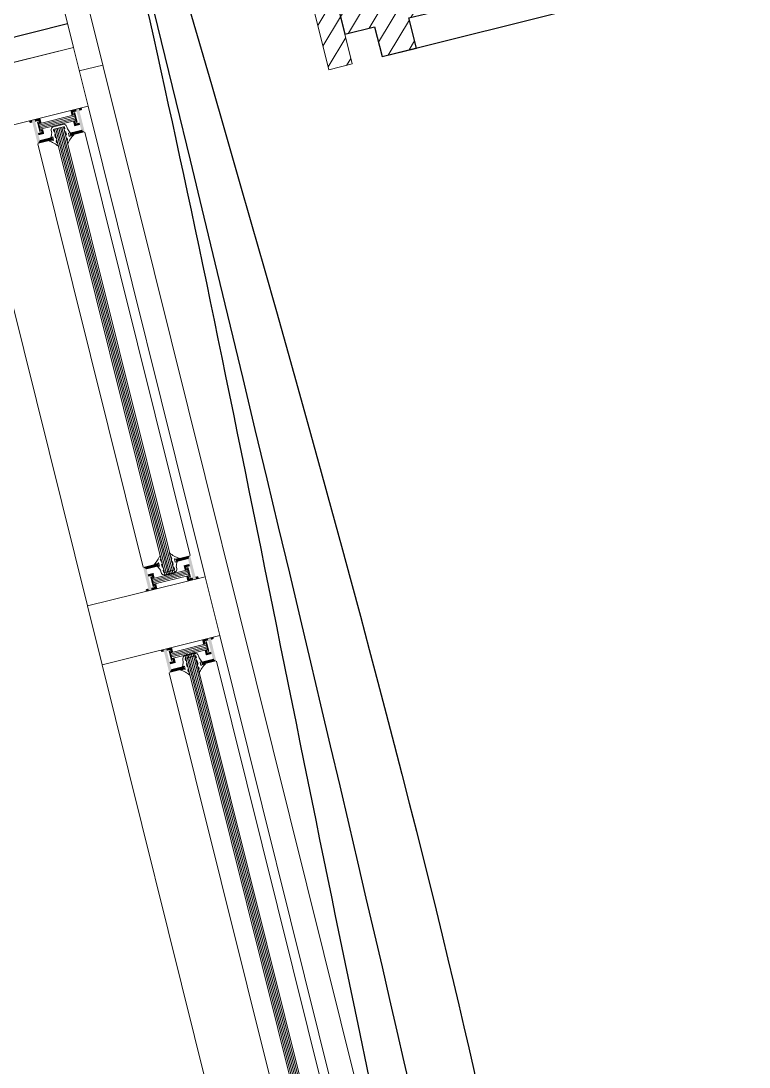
# Model space of a CAD drawing. Header units: inches. Extents: x 122939 to 389145, y 29603 to 574065.
# Drawn here: x 322477 to 323078, y 503591 to 504454 of the extents above; entities that cross this region are included whole.
import ezdxf

# ---------------------------------------------------------------- set-up
doc = ezdxf.new("R2010")
doc.units = ezdxf.units.IN
doc.header["$MEASUREMENT"] = 0
for name, color, linetype in [('8', 8, 'Continuous'), ('A-WALL', 7, 'Continuous'), ('gypsum', 31, 'Continuous')]:
    doc.layers.add(name, color=color, linetype=linetype)
for name, color, linetype, lineweight in [('A-FLOR-SLAB', 7, 'Continuous', 40), ('A-GLAZ', 134, 'Continuous', 18), ('A-RNDR-ALUM', 1, 'Continuous', 9), ('A-RNDR-CONC', 2, 'Continuous', 18), ('A-RNDR-PLST', 1, 'Continuous', 9), ('A-RNDR-PT36', 253, 'Continuous', 20), ('GRC', 41, 'Continuous', 0), ('GRC Hatch', 253, 'Continuous', 0)]:
    doc.layers.add(name, color=color, linetype=linetype, lineweight=lineweight)

# ---------------------------------------------------------------- blocks, each defined once
blk = doc.blocks.new('CEIL001')
at = {"layer": 'GRC Hatch'}
h = blk.add_hatch(dxfattribs=at)
h.set_pattern_fill('ANSI31', color=256, scale=100, angle=-13.9714232829857)
h.set_pattern_definition([(44.99999999999999, (-93499.42607684713, -30431.66796127113), (-8.838834764831843, 8.838834764831848), [])])
h.paths.add_polyline_path([(-539.9172413728666, -570.000012280303), (-539.9172413763008, -170.0000122801866), (-759.9172413721099, -170.0000122801866), (-759.9172413722263, -190.0000122800702), (-559.917241372983, -190.0000122801866), (-559.9172413728083, -570.0000122801866)])
h = blk.add_hatch(dxfattribs=at)
h.set_pattern_fill('ANSI31', color=256, scale=99.99999999999996, angle=-13.9714232829857)
h.set_pattern_definition([(44.99999999999999, (-93499.42607684713, -30431.66796127113), (-8.83883476483184, 8.838834764831844), [])])
edge = h.paths.add_edge_path()
edge.add_line((-350.8055101896171, -355.2656353506027), (-350.8055101896228, -330.000012280443))
edge.add_line((-350.8055101897335, -330.0000122804777), (-539.9172413730839, -330.0000122804873))
edge.add_line((-539.9172413727501, -330.0000122807687), (-539.9172413726964, -544.5558778724753))
edge.add_line((-539.9172413730994, -544.5558778720442), (-514.6516183029678, -544.5558778721514))
edge.add_line((-514.651618302858, -544.5558778725099), (-514.6516183028563, -570.0000122807955))
edge.add_line((-514.6516183027998, -570.0000122805359), (-485.4268396466043, -570.000012280482))
edge.add_line((-485.4268396468251, -570.0000122806523), (-485.4268396468296, -544.429122667169))
edge.add_line((-485.4268396465341, -544.4291226671194), (-466.1816767902348, -544.4291226671415))
edge.add_line((-466.1816767905839, -544.4291226671776), (-466.2947405194474, -527.8009295296539))
edge.add_arc((-463.6859770772862, -485.6040431885631), 42.27745100630982, -93.53772871366446, -12.21565143287109)
edge.add_arc((-375.5114421456819, -506.4532416128204), 48.34277912118122, 137.1562658838177, 165.7452276542556, ccw=False)
edge.add_arc((-379.8229957608273, -503.5241914555663), 43.19686264071839, 87.94483146677783, 136.1159898491896, ccw=False)
edge.add_line((-378.2738799649524, -460.3551147656399), (-378.1652572397898, -441.6729229202026))
edge.add_arc((-375.4000892848708, -401.9954820825369), 39.77367804540344, -93.98656516555752, -0.8074337642425218)
edge.add_arc((-312.6055073731695, -402.8047541364795), 23.02619725845581, 150.242483142125, 179.3809397734983, ccw=False)
edge.add_arc((-320.0609500578139, -399.301639835292), 14.8298319246997, 87.12959903878112, 147.6948261008801, ccw=False)
edge.add_line((-319.3183166501694, -384.4904140072758), (-319.3183166501809, -355.2656353511509))
edge.add_line((-319.3183166501694, -355.2656353510101), (-350.8055101898204, -355.2656353510022))
at = {"layer": 'GRC', "elevation": 9.69924544952464e-07}
blk.add_lwpolyline([(-539.9172413728666, -570.000012280303), (-539.9172413763008, -170.0000122801866), (-759.9172413721099, -170.0000122801866), (-759.9172413722263, -190.0000122800702), (-559.917241372983, -190.0000122801866), (-559.9172413728083, -570.0000122801866)], close=True, dxfattribs=at)
at = {"layer": 'gypsum', "elevation": 9.713647215737333e-07}
blk.add_lwpolyline([(-350.8055101896171, -355.2656353506027), (-350.8055101897335, -330.0000122804777), (-539.9172413727501, -330.0000122807687), (-539.9172413730994, -544.5558778720442), (-514.651618302858, -544.5558778725099), (-514.6516183027998, -570.0000122805359), (-485.4268396468251, -570.0000122806523), (-485.4268396465341, -544.4291226671194), (-466.1816767905839, -544.4291226671776), (-466.2947405191371, -527.8009295297088, 0.3705169008587136), (-422.3657666023355, -494.5496046527987, -0.1253939634110558), (-410.9569010338164, -473.5800954694278, -0.2133372465863159), (-378.2738799649524, -460.3551147656399), (-378.1652572395978, -441.6729229202028, 0.4305600987388585), (-335.6303606027504, -402.5559692230308, -0.127830023496442), (-332.5953253443004, -391.3761523988214, -0.2705942841741583), (-319.3183166501694, -384.4904140072758), (-319.3183166501694, -355.2656353510101)], format="xyb", close=True, dxfattribs=at)
blk = doc.blocks.new('sec ciur')
at = {"layer": '8'}
for points, knots in [([(-17.32255293591879, -133.5639368155971, 2.289047289487974e-05), (-64.37344650056912, -1164.425118909392, 2.292919875267977e-05), (60.39826410682872, -2221.31414069637, 2.298466098702334e-05), (-111.1499501655344, -2339.864786876191, 2.162671394550543e-05), (-75.03343130991561, -3203.2750986584, 2.240870311014218e-05)], [364.3751048704897, 364.3751048704897, 364.3751048704897, 364.3751048704897, 944.5259550131184, 3110.31382546021, 3110.31382546021, 3110.31382546021, 3110.31382546021]), ([(1.856086771411356, -140.0491471653222, 2.289052731637982e-05), (6.664027114689816, -1367.070446489495, 2.292920972047979e-05), (75.86920769797871, -2377.409514449537, 2.298473959385814e-05), (-34.09848121058894, -2247.301838280284, 2.161623412048549e-05), (-25.96492531115655, -3203.275098657061, 2.242029025453958e-05)], [364.6469562146419, 364.6469562146419, 364.6469562146419, 364.6469562146419, 944.5259550131184, 3120.888390920752, 3120.888390920752, 3120.888390920752, 3120.888390920752]), ([(7.172824973065872, -139.5728663862101, 2.289354979097963e-05), (2.595465994207188, -374.6237327778363, 2.292978550067978e-05), (84.28556850546738, -1831.419381409534, 2.296746677779701e-05), (59.37311759655131, -2767.518135040824, 2.211191353417366e-05), (43.38258401822532, -3203.275098655373, 2.212677466498073e-05)], [380.0385463844473, 380.0385463844473, 380.0385463844473, 380.0385463844473, 944.5259550131184, 2562.967604305761, 2562.967604305761, 2562.967604305761, 2562.967604305761])]:
    blk.add_open_spline(points, degree=3, knots=knots, dxfattribs=at)
blk = doc.blocks.new('GLAZ-2')
at = {"layer": 'A-GLAZ'}
for p, q in [((-26.27995439694496, 2838.465835913783, 0.003409208164080689), (-26.27995596569963, 2458.534198798123, 0.003409208164080689)), ((-24.9452864274499, 2838.465835904353, 0.003409208164080689), (-24.94528799620457, 2458.534198807727, 0.003409208164080689)), ((-23.61061846493976, 2838.465835894749, 0.003409208164080689), (-23.61062003386905, 2458.534198817215, 0.003409208164080689)), ((-22.27595049492083, 2838.465835885087, 0.003409208164080689), (-22.27595206373371, 2458.534198826936, 0.003409208164080689)), ((-20.94128252536757, 2838.465835875715, 0.003409208164080689), (-20.94128409423865, 2458.534198836482, 0.003409208164080689)), ((-19.60661456291564, 2838.465835866169, 0.003409208164080689), (-19.6066161316121, 2458.534198846086, 0.003409208164080689)), ((-18.27194659272209, 2838.465835856507, 0.003409208164080689), (-18.27194811101072, 2458.534198855574, 0.003409208164080689)), ((-26.27995439566439, 511.5564514930011, -0.0007184783825887511), (-26.27995596581604, 2391.714646525506, 0.004127730829686641)), ((-24.94528642622754, 511.5564515025471, -0.0007184783825887511), (-24.94528799620457, 2391.714646515902, 0.004127730829686641)), ((-23.6106184637174, 511.5564515119768, -0.0007184783825887511), (-23.61062003375264, 2391.714646506123, 0.004127730829686641)), ((-22.27595049375668, 511.5564515218721, -0.0007184783825887511), (-22.2759520636755, 2391.714646496577, 0.004127730829686641)), ((-20.94128252414521, 511.5564515311853, -0.0007184783825887511), (-20.94128409418045, 2391.714646487089, 0.004127730829686641)), ((-19.60661456163507, 511.5564515406149, -0.0007184783825887511), (-19.60661613167031, 2391.714646477369, 0.004127730829686641)), ((-18.27194659155793, 511.5564515502774, -0.0007184783825887511), (-18.2719481108943, 2391.714646467823, 0.004127730829686641))]:
    blk.add_line(p, q, dxfattribs=at)
at = {"layer": 'A-RNDR-ALUM'}
for p, q in [((-49.98927482002182, 2450.000019664294), (-49.98927179473685, 2850.000015036145, 0.003409208164084662)), ((49.98927492112853, 2450.000019664352), (49.98927813547198, 2850.022322115663, 0.003409332674405691)), ((-38.16279002511874, 2847.37894141319, 0.003409457184726719), (-37.49545604368905, 2847.378941408359, 0.003409457184726719)), ((-38.16279008227866, 2839.370933579863, 0.003409457184726719), (-38.16279002511874, 2847.37894141319, 0.003409457184726719)), ((-38.16279002506053, 2847.378941411967, 0.003409457184726719), (-37.49545604368905, 2847.378941407136, 0.003409457184726719)), ((-38.16279008233687, 2839.370933578699, 0.003409457184726719), (-38.16279002506053, 2847.378941411967, 0.003409457184726719)), ((-37.49545610096538, 2839.37093357509, 0.003409457184726719), (-37.49545604368905, 2847.378941408359, 0.003409457184726719)), ((-37.49545610096538, 2839.370933573984, 0.003409457184726719), (-37.49545604368905, 2847.378941407136, 0.003409457184726719)), ((-37.49545605567982, 2845.710606468667, 0.003409457184726719), (-7.056443175533786, 2845.710606251145, 0.003409457184726719)), ((-37.49545605573803, 2845.710606469598, 0.003409457184726719), (-7.056443175708409, 2845.710606251669, 0.003409457184726719)), ((-37.49545606400352, 2844.542771966138, 0.003409457184726719), (-7.05644318391569, 2844.542771747801, 0.003409457184726719)), ((-37.49545606394531, 2844.542771965149, 0.003409457184726719), (-7.056443184032105, 2844.542771747685, 0.003409457184726719)), ((-37.49545607244363, 2843.37493752077, 0.003409457184726719), (-7.056443192297593, 2843.374937302899, 0.003409457184726719)), ((-37.49545607226901, 2843.374937519664, 0.003409457184726719), (-7.056443192181177, 2843.374937301152, 0.003409457184726719)), ((-37.49545608070912, 2842.207103017252, 0.003409457184726719), (-7.056443200679496, 2842.207102798973, 0.003409457184726719)), ((-37.49545608076733, 2842.207103016088, 0.003409457184726719), (-7.056443200621288, 2842.207102797925, 0.003409457184726719)), ((-37.49545608897461, 2841.039268571825, 0.003409457184726719), (-7.056443208944984, 2841.039268354478, 0.003409457184726719)), ((-37.49545608897461, 2841.039268570545, 0.003409457184726719), (-7.056443209061399, 2841.039268353255, 0.003409457184726719)), ((-36.0170524045825, 2847.378941397823, 0.003409457184726719), (-35.34971841593506, 2847.378941393108, 0.003409457184726719)), ((-36.01705240475712, 2847.378941396601, 0.003409457184726719), (-35.34971841599327, 2847.378941391944, 0.003409457184726719)), ((-6.389109174837358, 2847.378941186005, 0.003409457184726719), (-7.056443163601216, 2847.37894119072, 0.003409457184726719)), ((-7.056443220819347, 2839.370933357568, 0.003409457184726719), (-7.056443163601216, 2847.37894119072, 0.003409457184726719)), ((-6.389109174953774, 2847.378941184666, 0.003409457184726719), (-7.056443163659424, 2847.37894118944, 0.003409457184726719)), ((-7.056443220935762, 2839.370933356113, 0.003409457184726719), (-7.056443163659424, 2847.37894118944, 0.003409457184726719)), ((-6.389109232113697, 2839.370933352562, 0.003409457184726719), (-6.389109174837358, 2847.378941186005, 0.003409457184726719)), ((-6.389109232055489, 2839.370933351398, 0.003409457184726719), (-6.389109174953774, 2847.378941184666, 0.003409457184726719)), ((-38.16279008227866, 2839.370933579863, 0.003409457184726719), (-37.49545610096538, 2839.37093357509, 0.003409457184726719)), ((-38.16279008233687, 2839.370933578699, 0.003409457184726719), (-37.49545610096538, 2839.370933573984, 0.003409457184726719)), ((-36.01705246185884, 2839.370933564554, 0.003409457184726719), (-35.34971847315319, 2839.37093355984, 0.003409457184726719)), ((-36.01705246203346, 2839.370933563332, 0.003409457184726719), (-35.34971847332781, 2839.370933558559, 0.003409457184726719)), ((-6.389109232113697, 2839.370933352562, 0.003409457184726719), (-7.056443220819347, 2839.370933357568, 0.003409457184726719)), ((-6.389109232055489, 2839.370933351398, 0.003409457184726719), (-7.056443220935762, 2839.370933356113, 0.003409457184726719)), ((-38.16279008216225, 2460.629101121565, 0.003409457184726719), (-37.49545610073255, 2460.629101126397, 0.003409457184726719)), ((-38.16279008216225, 2460.629101121565, 0.003409457184726719), (-38.16279002488591, 2452.621093288413, 0.003409457184726719)), ((-38.16279008222045, 2460.629101122788, 0.003409457184726719), (-37.49545610084897, 2460.629101127677, 0.003409457184726719)), ((-38.16279008222045, 2460.629101122788, 0.003409457184726719), (-38.16279002488591, 2452.621093289461, 0.003409457184726719)), ((-37.49545610073255, 2460.629101126397, 0.003409457184726719), (-37.49545604345622, 2452.62109329307, 0.003409457184726719)), ((-37.49545610084897, 2460.629101127677, 0.003409457184726719), (-37.49545604357263, 2452.621093294118, 0.003409457184726719)), ((-36.01705246180063, 2460.629101136816, 0.003409457184726719), (-35.34971847297857, 2460.629101141705, 0.003409457184726719)), ((-36.01705246197525, 2460.629101138155, 0.003409457184726719), (-35.3497184732114, 2460.629101142753, 0.003409457184726719)), ((-6.389109231997281, 2460.629101348983, 0.003409457184726719), (-7.056443220702931, 2460.629101343977, 0.003409457184726719)), ((-7.056443220702931, 2460.629101343977, 0.003409457184726719), (-7.056443163484801, 2452.621093510708, 0.003409457184726719)), ((-6.389109231997281, 2460.629101349914, 0.003409457184726719), (-7.056443220761139, 2460.629101345316, 0.003409457184726719)), ((-7.056443220761139, 2460.629101345316, 0.003409457184726719), (-7.056443163543008, 2452.621093511989, 0.003409457184726719)), ((-6.389109231997281, 2460.629101348983, 0.003409457184726719), (-6.389109174837358, 2452.621093515481, 0.003409457184726719)), ((-6.389109231997281, 2460.629101349914, 0.003409457184726719), (-6.389109174720943, 2452.62109351682, 0.003409457184726719)), ((-38.16279002488591, 2452.621093288413, 0.003409457184726719), (-37.49545604345622, 2452.62109329307, 0.003409457184726719)), ((-38.16279002488591, 2452.621093289461, 0.003409457184726719), (-37.49545604357263, 2452.621093294118, 0.003409457184726719)), ((-37.4954560889164, 2458.960766129603, 0.003409457184726719), (-7.056443208944984, 2458.960766346951, 0.003409457184726719)), ((-37.49545608885819, 2458.960766131, 0.003409457184726719), (-7.056443208828568, 2458.960766348231, 0.003409457184726719)), ((-37.49545608065091, 2457.792931684235, 0.003409457184726719), (-7.056443200563081, 2457.792931902455, 0.003409457184726719)), ((-37.4954560805345, 2457.792931685224, 0.003409457184726719), (-7.056443200446665, 2457.792931903561, 0.003409457184726719)), ((-37.49545607232722, 2456.625097180717, 0.003409457184726719), (-7.05644319212297, 2456.625097398472, 0.003409457184726719)), ((-37.49545607215259, 2456.625097181706, 0.003409457184726719), (-7.056443192064762, 2456.625097400392, 0.003409457184726719)), ((-37.4954560638871, 2455.457262735232, 0.003409457184726719), (-7.056443183741067, 2455.457262953627, 0.003409457184726719)), ((-37.4954560638289, 2455.457262736338, 0.003409457184726719), (-7.05644318391569, 2455.457262953743, 0.003409457184726719)), ((-37.4954560555052, 2454.28942823282, 0.003409457184726719), (-7.056443175359163, 2454.289428450284, 0.003409457184726719)), ((-37.49545605544699, 2454.289428231888, 0.003409457184726719), (-7.056443175533786, 2454.289428449876, 0.003409457184726719)), ((-36.01705240440788, 2452.621093303489, 0.003409457184726719), (-35.34971841576044, 2452.621093308262, 0.003409457184726719)), ((-36.0170524045825, 2452.621093304944, 0.003409457184726719), (-35.34971841581864, 2452.621093309601, 0.003409457184726719)), ((-6.389109174837358, 2452.621093515481, 0.003409457184726719), (-7.056443163484801, 2452.621093510708, 0.003409457184726719)), ((-6.389109174720943, 2452.62109351682, 0.003409457184726719), (-7.056443163543008, 2452.621093511989, 0.003409457184726719)), ((-49.98927487188485, 2400.000034705212), (-49.98927179345628, 500.0222723708139, -0.0007184783825847777)), ((49.98927813657792, 2400.000034705154), (49.98927813663613, 499.999965291121, -0.0007183538722637486)), ((-38.16279002465308, 2397.627752035158, 0.004127979850332672), (-37.49545604351442, 2397.627752030501, 0.004127979850332672)), ((-38.16279008204583, 2389.619744201947, 0.004127979850332672), (-38.16279002465308, 2397.627752035158, 0.004127979850332672)), ((-38.1627900248277, 2397.62775203411, 0.004127979850332672), (-37.49545604345622, 2397.627752029337, 0.004127979850332672)), ((-38.16279008216225, 2389.619744200667, 0.004127979850332672), (-38.1627900248277, 2397.62775203411, 0.004127979850332672)), ((-37.49545610079076, 2389.619744197058, 0.004127979850332672), (-37.49545604351442, 2397.627752030501, 0.004127979850332672)), ((-37.49545610090718, 2389.619744195836, 0.004127979850332672), (-37.49545604345622, 2397.627752029337, 0.004127979850332672)), ((-37.49545605562162, 2395.959417090809, 0.004127979850332672), (-7.056443175475579, 2395.959416873229, 0.004127979850332672)), ((-37.49545605544699, 2395.959417091566, 0.004127979850332672), (-7.056443175650202, 2395.959416873578, 0.004127979850332672)), ((-37.49545606400352, 2394.791582588281, 0.004127979850332672), (-7.056443183741067, 2394.791582369769, 0.004127979850332672)), ((-37.4954560638289, 2394.791582587117, 0.004127979850332672), (-7.056443183857482, 2394.791582369653, 0.004127979850332672)), ((-37.49545607226901, 2393.623748142971, 0.004127979850332672), (-7.05644319212297, 2393.623747924925, 0.004127979850332672)), ((-37.49545607209438, 2393.62374814169, 0.004127979850332672), (-7.056443192064762, 2393.62374792312, 0.004127979850332672)), ((-37.49545608065091, 2392.455913639336, 0.004127979850332672), (-7.056443200621288, 2392.455913420999, 0.004127979850332672)), ((-37.4954560805927, 2392.455913638172, 0.004127979850332672), (-7.056443200504873, 2392.455913419893, 0.004127979850332672)), ((-37.4954560889164, 2391.288079193793, 0.004127979850332672), (-7.056443208886776, 2391.288078976562, 0.004127979850332672)), ((-37.49545608897461, 2391.288079192513, 0.004127979850332672), (-7.056443208712153, 2391.288078975165, 0.004127979850332672)), ((-36.01705240440788, 2397.627752019907, 0.004127979850332672), (-35.34971841576044, 2397.627752015134, 0.004127979850332672)), ((-36.01705240464071, 2397.627752018569, 0.004127979850332672), (-35.34971841581864, 2397.627752013912, 0.004127979850332672)), ((-6.389109174604528, 2397.627751807915, 0.004127979850332672), (-7.056443163484801, 2397.627751812688, 0.004127979850332672)), ((-7.056443220761139, 2389.61974397942, 0.004127979850332672), (-7.056443163484801, 2397.627751812688, 0.004127979850332672)), ((-6.389109174604528, 2397.627751806693, 0.004127979850332672), (-7.056443163484801, 2397.627751811524, 0.004127979850332672)), ((-7.056443220702931, 2389.619743978197, 0.004127979850332672), (-7.056443163484801, 2397.627751811524, 0.004127979850332672)), ((-6.389109231880866, 2389.619743974588, 0.004127979850332672), (-6.389109174604528, 2397.627751807915, 0.004127979850332672)), ((-6.389109231997281, 2389.619743973424, 0.004127979850332672), (-6.389109174604528, 2397.627751806693, 0.004127979850332672)), ((-38.16279008204583, 2389.619744201947, 0.004127979850332672), (-37.49545610079076, 2389.619744197058, 0.004127979850332672)), ((-38.16279008216225, 2389.619744200667, 0.004127979850332672), (-37.49545610090718, 2389.619744195836, 0.004127979850332672)), ((-36.01705246180063, 2389.619744186581, 0.004127979850332672), (-35.34971847292036, 2389.619744181808, 0.004127979850332672)), ((-36.01705246174242, 2389.619744185358, 0.004127979850332672), (-35.3497184732114, 2389.61974418076, 0.004127979850332672)), ((-6.389109231880866, 2389.619743974588, 0.004127979850332672), (-7.056443220761139, 2389.61974397942, 0.004127979850332672)), ((-6.389109231997281, 2389.619743973424, 0.004127979850332672), (-7.056443220702931, 2389.619743978197, 0.004127979850332672))]:
    blk.add_line(p, q, dxfattribs=at)
for points in [[(-49.98927482025465, 2850.000015037076), (49.98927492101211, 2850.000015037251), (49.9892748692655, 2899.999999996333), (-49.98927487194305, 2899.999999996275)], [(-49.98927482002182, 2450.000019664294), (49.98927492112853, 2450.000019664352), (49.98927486938192, 2400.000034705154), (-49.98927487188485, 2400.000034705212)]]:
    blk.add_lwpolyline(points, close=True, dxfattribs=at)
for points, const_width, elevation in [([(-43.69363500073086, 2848.617584706109, -0.4142135623730951), (-44.16410545568215, 2849.088055167929)], 0.9275942368101441, 0.003409457184726719), ([(-43.69363500049803, 2848.617584704945, -0.4142135623730951), (-44.16410545556573, 2849.088055166707)], 0.9275942368101441, 0.003409457184726719), ([(-0.7173264753073454, 2848.600784982496, 0.4142135623730949), (-0.2468560139532201, 2849.071255437681)], 0.9275942368101441, 0.003409457184726719), ([(-0.7173264753073454, 2848.60078498139, 0.4142135623730949), (-0.2468560138368048, 2849.071255436458)], 0.9275942368101441, 0.003409457184726719), ([(-43.69363500049803, 2451.382449995261, 0.4142135623730951), (-44.16410545550752, 2450.911979533616)], 0.9275942368101441, 0.003409457184726719), ([(-43.69363500038162, 2451.382449996483, 0.4142135623730951), (-44.16410545550752, 2450.911979534721)], 0.9275942368101441, 0.003409457184726719), ([(-0.7173264751327224, 2451.399249718932, -0.4142135623730949), (-0.2468560138950124, 2450.928779263806)], 0.9275942368101441, 0.003409457184726719), ([(-0.7173264750745147, 2451.399249719921, -0.4142135623730949), (-0.2468560137203895, 2450.928779264854)], 0.9275942368101441, 0.003409457184726719), ([(-43.69363500055624, 2398.866395328252, -0.4142135623730951), (-44.16410545544932, 2399.336865789955)], 0.927594236810144, 0.004127979850332672), ([(-43.69363500038162, 2398.86639532703, -0.4142135623730951), (-44.16410545556573, 2399.336865788791)], 0.927594236810144, 0.004127979850332672), ([(-0.7173264750163071, 2398.849595604581, 0.4142135623730949), (-0.2468560137203895, 2399.320066059765)], 0.927594236810144, 0.004127979850332672), ([(-0.7173264749580994, 2398.849595603475, 0.4142135623730949), (-0.2468560138368048, 2399.320066058659)], 0.927594236810144, 0.004127979850332672)]:
    blk.add_lwpolyline(points, format="xyb", dxfattribs=dict(at, const_width=const_width, elevation=elevation))
at = {"layer": 'A-RNDR-ALUM', "elevation": 2.490206460308009e-07}
for points in [[(-14.00100916728843, 2832.390093644266), (-15.602610726899, 2832.390093655849), (-15.60261074767914, 2829.469848537818, -0.0155525880924592), (-14.7753579117707, 2829.987691309769), (-11.59860684425803, 2829.987691287126, 0.1043043731108854), (-18.27194672072073, 2823.879049506621), (-18.27194670238532, 2826.459066748153, -0.0160355215991069), (-17.6046127139125, 2827.212203640898), (-17.60461270512315, 2828.458716511959), (-18.27194668329321, 2829.126050500141), (-18.27194666303694, 2831.957308809622), (-17.60461268475046, 2831.289974821208), (-17.60461266775383, 2833.663921582105), (-18.27194664604031, 2834.331255569705), (-18.27194662572583, 2837.162513879593), (-17.60461264773039, 2836.495179891237), (-17.60461261693854, 2837.798501859943, 0.4142135623730942), (-18.27194659505039, 2838.465835847775), (-26.27995439514052, 2838.465835905168, 0.4142135623730959), (-26.94728838303126, 2837.798501926824), (-26.94728841364849, 2836.495179958234), (-26.27995442593237, 2837.16251393687), (-26.27995444601402, 2834.331255626981), (-26.94728843413759, 2833.663921648869), (-26.94728845107602, 2831.289974888263), (-26.27995446306886, 2831.957308867073), (-26.27995448338334, 2829.126050557476), (-26.94728847115766, 2828.458716578665), (-26.94728848023806, 2827.212203707546, -0.0160355215991069), (-26.27995450230082, 2826.459066805255), (-26.27995452098548, 2823.879049563955, 0.1043043731108854), (-32.95329431019491, 2829.987691439979), (-29.77654324326431, 2829.987691417104, -0.0155525880924592), (-28.94929041410796, 2829.469848633278), (-28.94929039332783, 2832.390093751193), (-30.5508919529384, 2832.39009376266, 0.0216463737862068), (-28.94929036812391, 2835.918718338478), (-28.94929033319931, 2837.798501941259, -0.4142135623730379), (-26.27995438076323, 2840.467837855336), (-18.27194658073131, 2840.467837798118, -0.4142135623730357), (-15.60261066677049, 2837.798501845624), (-15.60261070163688, 2835.918718243076, 0.021646373786206)], [(-14.0010091670556, 2467.609941057162), (-15.60261072684079, 2467.609941045695), (-15.60261074767914, 2470.530186163553, 0.0155525880924592), (-14.77535791171249, 2470.012343391601), (-11.59860684408341, 2470.012343414244, -0.1043043731108854), (-18.27194672072073, 2476.120985194808), (-18.27194670215249, 2473.540967953391, 0.0160355215991069), (-17.60461271385429, 2472.787831060647), (-17.60461270494852, 2471.541318189527), (-18.27194668317679, 2470.873984201229), (-18.27194666297873, 2468.042725891923), (-17.60461268469226, 2468.710059880104), (-17.60461266775383, 2466.33611311944), (-18.27194664604031, 2465.668779131724), (-18.27194662555121, 2462.837520821835), (-17.60461264749756, 2463.504854810133), (-17.60461261676392, 2462.201532841544, -0.4142135623730942), (-18.27194659493398, 2461.534198853595), (-26.27995439502411, 2461.534198796377, -0.4142135623730959), (-26.94728838291485, 2462.201532774721), (-26.94728841364849, 2463.504854743311), (-26.27995442581596, 2462.837520764617), (-26.27995444601402, 2465.668779074447), (-26.94728843402117, 2466.336113052559), (-26.9472884509596, 2468.710059813282), (-26.27995446301065, 2468.042725834355), (-26.27995448326692, 2470.873984143895), (-26.94728847115766, 2471.541318122647), (-26.94728848023806, 2472.787830993824, 0.0160355215991069), (-26.27995450224262, 2473.540967896173), (-26.27995452086907, 2476.120985137473, -0.1043043731108854), (-32.9532943101367, 2470.012343261449), (-29.77654324297328, 2470.012343284267, 0.0155525880924592), (-28.94929041393334, 2470.530186068034), (-28.949290393095, 2467.609940950235), (-30.55089195282198, 2467.609940938826, -0.0216463737862068), (-28.9492903680075, 2464.081316362834), (-28.94929033314111, 2462.201532760111, 0.4142135623730379), (-26.27995438064681, 2459.532196846034), (-18.2719465806731, 2459.532196903427, 0.4142135623730357), (-15.60261066653766, 2462.201532855746), (-15.60261070134584, 2464.081316458469, -0.021646373786206)], [(-14.00100916699739, 2382.638904266292), (-15.60261072672438, 2382.638904277759), (-15.60261074762093, 2379.718659159902, -0.0155525880924592), (-14.77535791159607, 2380.236501931795), (-11.59860684419982, 2380.236501909094, 0.1043043731108854), (-18.27194672054611, 2374.12786012853), (-18.27194670215249, 2376.70787737018, -0.0160355215991069), (-17.60461271385429, 2377.461014262924), (-17.60461270494852, 2378.707527133869), (-18.27194668311859, 2379.374861122109), (-18.27194666292053, 2382.20611943159), (-17.60461268469226, 2381.538785443467), (-17.60461266769562, 2383.912732203957), (-18.27194664592389, 2384.580066191731), (-18.27194662566762, 2387.41132450162), (-17.60461264749756, 2386.743990513321), (-17.60461261676392, 2388.047312482086, 0.4142135623730942), (-18.27194659493398, 2388.714646469802), (-26.27995439502411, 2388.714646527253, 0.4142135623730959), (-26.94728838285664, 2388.047312548792), (-26.94728841353208, 2386.743990580202), (-26.27995442575775, 2387.411324558954), (-26.27995444601402, 2384.580066249007), (-26.94728843378834, 2383.912732270896), (-26.94728845084319, 2381.538785510173), (-26.27995446301065, 2382.206119488983), (-26.27995448332513, 2379.374861179502), (-26.94728847115766, 2378.707527200633), (-26.94728848012164, 2377.461014329689, -0.0160355215991069), (-26.27995450230082, 2376.707877427281), (-26.27995452086907, 2374.127860185923, 0.1043043731108854), (-32.95329431019491, 2380.236502062005), (-29.7765432431479, 2380.23650203913, -0.0155525880924592), (-28.94929041399155, 2379.718659255304), (-28.94929039321141, 2382.63890437322), (-30.55089195288019, 2382.63890438457, 0.0216463737862068), (-28.94929036789108, 2386.167528960563), (-28.94929033314111, 2388.047312563227, -0.4142135623730379), (-26.27995438058861, 2390.716648477304), (-18.2719465806731, 2390.716648420028, -0.4142135623730357), (-15.60261066653766, 2388.04731246765), (-15.60261070134584, 2386.167528864986, 0.021646373786206)]]:
    blk.add_lwpolyline(points, format="xyb", close=True, dxfattribs=at)
at = {"layer": 'A-RNDR-ALUM'}
for points in [[(-44.62790256366134, 2850.022322763689, 0.003409457184726719), (-44.62790257041343, 2849.088055172353, 0.003409457184726719), (-42.22550022701034, 2850.022322746401, 0.003409457184726719), (-43.69363499374595, 2849.088055165776, 0.003409457184726719)], [(-44.62790256371954, 2850.022322762292, 0.003409457184726719), (-44.62790257035522, 2849.088055171072, 0.003409457184726719), (-42.22550022701034, 2850.022322745237, 0.003409457184726719), (-43.69363499374595, 2849.088055164495, 0.003409457184726719)], [(-42.22550022701034, 2850.022322746401, 0.003409457184726719), (-43.69363499374595, 2849.088055165776, 0.003409457184726719), (-42.22550024057273, 2848.153787564021, 0.003409457184726719), (-43.69363500049803, 2848.15378757444, 0.003409457184726719)], [(-42.22550022701034, 2850.022322745237, 0.003409457184726719), (-43.69363499374595, 2849.088055164495, 0.003409457184726719), (-42.22550024039811, 2848.153787562624, 0.003409457184726719), (-43.69363500043983, 2848.15378757345, 0.003409457184726719)], [(-36.88682837545639, 2848.153787525895, 0.003409457184726719), (-35.01829320867546, 2850.022322694946, 0.003409457184726719), (-39.82309790328145, 2848.153787546849, 0.003409457184726719), (-39.82309788989369, 2850.022322729288, 0.003409457184726719)], [(-36.88682837545639, 2848.153787524556, 0.003409457184726719), (-35.01829320861725, 2850.022322693607, 0.003409457184726719), (-39.82309790328145, 2848.153787545569, 0.003409457184726719), (-39.82309788983548, 2850.022322728066, 0.003409457184726719)], [(-36.886828390765, 2846.018318820628, 0.003409457184726719), (-35.01829323719721, 2846.018318807241, 0.003409457184726719), (-36.88682837545639, 2848.153787525895, 0.003409457184726719), (-35.01829320867546, 2850.022322694946, 0.003409457184726719)], [(-36.8868283907068, 2846.018318819639, 0.003409457184726719), (-35.01829323725542, 2846.018318806251, 0.003409457184726719), (-36.88682837545639, 2848.153787524556, 0.003409457184726719), (-35.01829320861725, 2850.022322693607, 0.003409457184726719)], [(-7.524133105936926, 2848.153787315765, 0.003409457184726719), (-9.392668245942332, 2850.022322511533, 0.003409457184726719), (-4.587863585562445, 2848.153787294868, 0.003409457184726719), (-4.587863572058268, 2850.022322477191, 0.003409457184726719)], [(-7.524133121245541, 2846.018318610557, 0.003409457184726719), (-9.392668274405878, 2846.018318624003, 0.003409457184726719), (-7.524133105936926, 2848.153787315765, 0.003409457184726719), (-9.392668245942332, 2850.022322511533, 0.003409457184726719)], [(-7.524133121245541, 2846.018318609626, 0.003409457184726719), (-9.39266827434767, 2846.018318622839, 0.003409457184726719), (-7.524133105820511, 2848.153787314543, 0.003409457184726719), (-9.392668245767709, 2850.022322510311, 0.003409457184726719)], [(-7.524133105820511, 2848.153787314543, 0.003409457184726719), (-9.392668245767709, 2850.022322510311, 0.003409457184726719), (-4.587863585504238, 2848.153787293355, 0.003409457184726719), (-4.587863572058268, 2850.022322476027, 0.003409457184726719)], [(-2.185461227782071, 2850.022322459961, 0.003409457184726719), (-0.7173264738521539, 2849.088054858206, 0.003409457184726719), (-2.185461241169833, 2848.153787277639, 0.003409457184726719), (-0.7173264806624502, 2848.153787266987, 0.003409457184726719)], [(0.2169411089271307, 2850.022322442848, 0.003409457184726719), (0.216941102175042, 2849.088054851571, 0.003409457184726719), (-2.185461227782071, 2850.022322459961, 0.003409457184726719), (-0.7173264738521539, 2849.088054858206, 0.003409457184726719)], [(-2.185461227782071, 2850.022322458681, 0.003409457184726719), (-0.7173264739685692, 2849.088054856984, 0.003409457184726719), (-2.185461241111625, 2848.153787276184, 0.003409457184726719), (-0.7173264806624502, 2848.153787265823, 0.003409457184726719)], [(0.2169411088107154, 2850.022322441509, 0.003409457184726719), (0.2169411020586267, 2849.088054850406, 0.003409457184726719), (-2.185461227782071, 2850.022322458681, 0.003409457184726719), (-0.7173264739685692, 2849.088054856984, 0.003409457184726719)], [(-36.88682842877461, 2840.67964691238, 0.003409457184726719), (-35.01829327526502, 2840.679646899051, 0.003409457184726719), (-36.88682844408322, 2838.544178207347, 0.003409457184726719), (-35.01829330407782, 2836.675643011462, 0.003409457184726719)], [(-36.88682842877461, 2840.679646911158, 0.003409457184726719), (-35.01829327538144, 2840.679646897945, 0.003409457184726719), (-36.88682844414143, 2838.544178206124, 0.003409457184726719), (-35.01829330401961, 2836.675643010356, 0.003409457184726719)], [(-7.524133159371559, 2840.679646702367, 0.003409457184726719), (-9.392668312764727, 2840.679646715813, 0.003409457184726719), (-7.524133174680173, 2838.544177997275, 0.003409457184726719), (-9.392668341170065, 2836.675642828282, 0.003409457184726719)], [(-7.524133159255143, 2840.679646701086, 0.003409457184726719), (-9.392668312764727, 2840.679646714532, 0.003409457184726719), (-7.524133174680173, 2838.544177996053, 0.003409457184726719), (-9.39266834128648, 2836.67564282706, 0.003409457184726719)], [(-40.64862655557226, 2832.389505419473, 0.003409208164080689), (-40.648626564187, 2831.188304247335, 0.003409208164080689), (-29.91912161023356, 2832.389505342755, 0.003409208164080689), (-29.9191216189065, 2831.188304170559, 0.003409208164080689)], [(-40.64862655545585, 2832.389505418425, 0.003409208164080689), (-40.64862656407058, 2831.188304246345, 0.003409208164080689), (-29.91912161029177, 2832.389505341416, 0.003409208164080689), (-29.91912161884829, 2831.188304169453, 0.003409208164080689)], [(-40.64862656407058, 2831.188892668753, 0.003409208164080689), (-40.64862657285994, 2829.987691496499, 0.003409208164080689), (-29.91912161884829, 2831.188892591803, 0.003409208164080689), (-29.91912162752124, 2829.987691419781, 0.003409208164080689)], [(-40.64862656412879, 2831.188892667415, 0.003409208164080689), (-40.64862657274352, 2829.987691495393, 0.003409208164080689), (-29.9191216189065, 2831.188892590639, 0.003409208164080689), (-29.91912162746303, 2829.987691418617, 0.003409208164080689)], [(-39.82309798529604, 2836.675643045863, 0.003409457184726719), (-39.82309797179187, 2838.544178228301, 0.003409457184726719), (-35.01829330407782, 2836.675643011462, 0.003409457184726719), (-36.88682844408322, 2838.544178207347, 0.003409457184726719)], [(-39.82309798529604, 2836.675643044757, 0.003409457184726719), (-39.82309797196649, 2838.544178227137, 0.003409457184726719), (-35.01829330401961, 2836.675643010356, 0.003409457184726719), (-36.88682844414143, 2838.544178206124, 0.003409457184726719)], [(-4.320930958259851, 2832.389505159634, 0.003409208164080689), (-4.320930966991, 2831.188303987496, 0.003409208164080689), (-15.05043590412242, 2832.389505236351, 0.003409208164080689), (-15.05043591279536, 2831.188304064272, 0.003409208164080689)], [(-4.320930958143435, 2832.38950515847, 0.003409208164080689), (-4.320930966758169, 2831.188303986506, 0.003409208164080689), (-15.05043590412242, 2832.389505235129, 0.003409208164080689), (-15.05043591291178, 2831.188304063107, 0.003409208164080689)], [(-4.320930966874585, 2831.188892408682, 0.003409208164080689), (-4.320930975431111, 2829.98769123666, 0.003409208164080689), (-15.05043591279536, 2831.188892485516, 0.003409208164080689), (-15.05043592129368, 2829.987691313378, 0.003409208164080689)], [(-4.320930966874585, 2831.188892407634, 0.003409208164080689), (-4.320930975431111, 2829.987691235379, 0.003409208164080689), (-15.05043591285357, 2831.188892484352, 0.003409208164080689), (-15.0504359214101, 2829.987691312388, 0.003409208164080689)], [(-4.587863667518832, 2836.675642793765, 0.003409457184726719), (-4.587863654014654, 2838.544177976146, 0.003409457184726719), (-9.392668341170065, 2836.675642828282, 0.003409457184726719), (-7.524133174680173, 2838.544177997275, 0.003409457184726719)], [(-4.587863667460624, 2836.675642792718, 0.003409457184726719), (-4.587863654014654, 2838.54417797504, 0.003409457184726719), (-9.39266834128648, 2836.67564282706, 0.003409457184726719), (-7.524133174680173, 2838.544177996053, 0.003409457184726719)], [(-40.64862656395417, 2468.811142032675, 0.003409208164080689), (-40.64862657268532, 2470.012343204871, 0.003409208164080689), (-29.91912161867367, 2468.811142109742, 0.003409208164080689), (-29.91912162740482, 2470.012343281531, 0.003409208164080689)], [(-40.64862656407058, 2468.811142033897, 0.003409208164080689), (-40.64862657262711, 2470.012343206035, 0.003409208164080689), (-29.91912161873188, 2468.811142110848, 0.003409208164080689), (-29.91912162740482, 2470.01234328287, 0.003409208164080689)], [(-40.64862655551406, 2467.610529281897, 0.003409208164080689), (-40.64862656395417, 2468.811730453919, 0.003409208164080689), (-29.91912161023356, 2467.610529358848, 0.003409208164080689), (-29.91912161879009, 2468.811730530986, 0.003409208164080689)], [(-40.64862655539764, 2467.610529283003, 0.003409208164080689), (-40.64862656395417, 2468.811730455142, 0.003409208164080689), (-29.91912161017535, 2467.610529359954, 0.003409208164080689), (-29.91912161867367, 2468.811730531917, 0.003409208164080689)], [(-4.320930966699962, 2468.811142292689, 0.003409208164080689), (-4.320930975256488, 2470.012343464827, 0.003409208164080689), (-15.05043591279536, 2468.811142215913, 0.003409208164080689), (-15.05043592129368, 2470.012343388109, 0.003409208164080689)], [(-4.320930966641754, 2468.811142293853, 0.003409208164080689), (-4.320930975256488, 2470.012343466049, 0.003409208164080689), (-15.05043591267895, 2468.811142217019, 0.003409208164080689), (-15.05043592117727, 2470.012343389157, 0.003409208164080689)], [(-4.320930958259851, 2467.610529541911, 0.003409208164080689), (-4.320930966758169, 2468.811730713933, 0.003409208164080689), (-15.0504359039478, 2467.610529465077, 0.003409208164080689), (-15.05043591262074, 2468.811730637157, 0.003409208164080689)], [(-4.320930958201643, 2467.610529543075, 0.003409208164080689), (-4.320930966699962, 2468.811730714922, 0.003409208164080689), (-15.05043590400601, 2467.610529466358, 0.003409208164080689), (-15.05043591262074, 2468.811730638437, 0.003409208164080689)], [(-39.82309798517963, 2463.324391655624, 0.003409457184726719), (-39.82309797173366, 2461.455856473127, 0.003409457184726719), (-35.01829330407782, 2463.324391689908, 0.003409457184726719), (-36.88682844402501, 2461.455856493965, 0.003409457184726719)], [(-39.82309798529604, 2463.32439165673, 0.003409457184726719), (-39.82309797185007, 2461.455856474233, 0.003409457184726719), (-35.01829330378678, 2463.324391691189, 0.003409457184726719), (-36.88682844396681, 2461.455856495246, 0.003409457184726719)], [(-36.88682842859998, 2459.32038778899, 0.003409457184726719), (-35.01829327514861, 2459.320387802261, 0.003409457184726719), (-36.88682844402501, 2461.455856493965, 0.003409457184726719), (-35.01829330407782, 2463.324391689908, 0.003409457184726719)], [(-36.88682842865819, 2459.320387790154, 0.003409457184726719), (-35.01829327532323, 2459.320387803542, 0.003409457184726719), (-36.88682844396681, 2461.455856495246, 0.003409457184726719), (-35.01829330378678, 2463.324391691189, 0.003409457184726719)], [(-4.587863667344209, 2463.324391907605, 0.003409457184726719), (-4.587863654014654, 2461.455856725341, 0.003409457184726719), (-9.392668341170065, 2463.324391873321, 0.003409457184726719), (-7.524133174621966, 2461.455856704153, 0.003409457184726719)], [(-7.524133159196936, 2459.32038799912, 0.003409457184726719), (-9.392668312590104, 2459.320387985732, 0.003409457184726719), (-7.524133174621966, 2461.455856704153, 0.003409457184726719), (-9.392668341170065, 2463.324391873321, 0.003409457184726719)], [(-4.587863667344209, 2463.324391908769, 0.003409457184726719), (-4.587863653840031, 2461.455856726388, 0.003409457184726719), (-9.392668341170065, 2463.324391874427, 0.003409457184726719), (-7.524133174563758, 2461.455856705434, 0.003409457184726719)], [(-7.524133159196936, 2459.320388000284, 0.003409457184726719), (-9.39266831241548, 2459.320387987013, 0.003409457184726719), (-7.524133174563758, 2461.455856705434, 0.003409457184726719), (-9.392668341170065, 2463.324391874427, 0.003409457184726719)], [(-42.22550022683572, 2449.977711955027, 0.003409457184726719), (-43.69363499362953, 2450.911979535595, 0.003409457184726719), (-42.22550024039811, 2451.846247137408, 0.003409457184726719), (-43.69363500032341, 2451.84624712693, 0.003409457184726719)], [(-42.22550022689393, 2449.977711956191, 0.003409457184726719), (-43.69363499351311, 2450.911979536875, 0.003409457184726719), (-42.22550024022348, 2451.846247138747, 0.003409457184726719), (-43.69363500032341, 2451.846247128153, 0.003409457184726719)], [(-36.88682837528177, 2451.846247175534, 0.003409457184726719), (-35.01829320844263, 2449.977712006541, 0.003409457184726719), (-39.82309790310683, 2451.846247154521, 0.003409457184726719), (-39.82309788977727, 2449.97771197214, 0.003409457184726719)], [(-36.88682837533997, 2451.846247176873, 0.003409457184726719), (-35.01829320844263, 2449.977712007763, 0.003409457184726719), (-39.82309790304862, 2451.846247155801, 0.003409457184726719), (-39.82309788966086, 2449.977711973363, 0.003409457184726719)], [(-36.88682839041576, 2453.981715880858, 0.003409457184726719), (-35.0182932370808, 2453.98171589413, 0.003409457184726719), (-36.88682837528177, 2451.846247175534, 0.003409457184726719), (-35.01829320844263, 2449.977712006541, 0.003409457184726719)], [(-36.88682839059038, 2453.98171588179, 0.003409457184726719), (-35.0182932370808, 2453.981715895294, 0.003409457184726719), (-36.88682837533997, 2451.846247176873, 0.003409457184726719), (-35.01829320844263, 2449.977712007763, 0.003409457184726719)], [(-7.524133121129125, 2453.981716090813, 0.003409457184726719), (-9.392668274405878, 2453.981716077542, 0.003409457184726719), (-7.524133105645888, 2451.846247385663, 0.003409457184726719), (-9.392668245534878, 2449.977712189837, 0.003409457184726719)], [(-7.524133121070918, 2453.981716091861, 0.003409457184726719), (-9.392668274231255, 2453.981716078531, 0.003409457184726719), (-7.524133105704095, 2451.846247387002, 0.003409457184726719), (-9.392668245593086, 2449.977712191059, 0.003409457184726719)], [(-7.524133105645888, 2451.846247385663, 0.003409457184726719), (-9.392668245534878, 2449.977712189837, 0.003409457184726719), (-4.587863585329615, 2451.846247406676, 0.003409457184726719), (-4.587863571941853, 2449.977712224121, 0.003409457184726719)], [(-7.524133105704095, 2451.846247387002, 0.003409457184726719), (-9.392668245593086, 2449.977712191059, 0.003409457184726719), (-4.587863585329615, 2451.846247408015, 0.003409457184726719), (-4.587863571883645, 2449.97771222546, 0.003409457184726719)], [(-2.185461227782071, 2449.977712241525, 0.003409457184726719), (-0.7173264737939462, 2450.911979843222, 0.003409457184726719), (-2.185461241169833, 2451.846247423789, 0.003409457184726719), (-0.7173264805460349, 2451.846247434616, 0.003409457184726719)], [(-2.185461227665655, 2449.977712242748, 0.003409457184726719), (-0.7173264737939462, 2450.911979844444, 0.003409457184726719), (-2.18546124099521, 2451.846247425128, 0.003409457184726719), (-0.7173264804878272, 2451.846247435606, 0.003409457184726719)], [(-44.62790256354492, 2449.97771193774, 0.003409457184726719), (-44.6279025702388, 2450.911979529134, 0.003409457184726719), (-42.22550022683572, 2449.977711955027, 0.003409457184726719), (-43.69363499362953, 2450.911979535595, 0.003409457184726719)], [(-44.62790256360313, 2449.977711939195, 0.003409457184726719), (-44.62790257018059, 2450.911979530298, 0.003409457184726719), (-42.22550022689393, 2449.977711956191, 0.003409457184726719), (-43.69363499351311, 2450.911979536875, 0.003409457184726719)], [(0.216941109043546, 2449.97771225858, 0.003409457184726719), (0.2169411022332497, 2450.911979849858, 0.003409457184726719), (-2.185461227782071, 2449.977712241525, 0.003409457184726719), (-0.7173264737939462, 2450.911979843222, 0.003409457184726719)], [(0.2169411089271307, 2449.977712259861, 0.003409457184726719), (0.2169411022914574, 2450.911979851022, 0.003409457184726719), (-2.185461227665655, 2449.977712242748, 0.003409457184726719), (-0.7173264737939462, 2450.911979844444, 0.003409457184726719)], [(-44.62790256348671, 2400.271133385715, 0.004127979850332672), (-44.62790257006418, 2399.336865794263, 0.004127979850332672), (-42.22550022677751, 2400.271133368427, 0.004127979850332672), (-43.69363499357132, 2399.336865787918, 0.004127979850332672)], [(-44.62790256354492, 2400.271133384376, 0.004127979850332672), (-44.62790257018059, 2399.336865793215, 0.004127979850332672), (-42.22550022689393, 2400.271133367263, 0.004127979850332672), (-43.69363499357132, 2399.336865786638, 0.004127979850332672)], [(-42.22550022677751, 2400.271133368427, 0.004127979850332672), (-43.69363499357132, 2399.336865787918, 0.004127979850332672), (-42.2255002403399, 2398.402598186047, 0.004127979850332672), (-43.69363500032341, 2398.402598196582, 0.004127979850332672)], [(-42.22550022689393, 2400.271133367263, 0.004127979850332672), (-43.69363499357132, 2399.336865786638, 0.004127979850332672), (-42.22550024028169, 2398.402598184824, 0.004127979850332672), (-43.69363500032341, 2398.402598195418, 0.004127979850332672)], [(-36.88682837528177, 2398.402598147863, 0.004127979850332672), (-35.01829320844263, 2400.271133316914, 0.004127979850332672), (-39.82309790316503, 2398.402598168934, 0.004127979850332672), (-39.82309788966086, 2400.271133351373, 0.004127979850332672)], [(-36.88682837528177, 2398.402598146698, 0.004127979850332672), (-35.01829320844263, 2400.271133315691, 0.004127979850332672), (-39.82309790299041, 2398.402598167595, 0.004127979850332672), (-39.82309788966086, 2400.271133350034, 0.004127979850332672)], [(-36.88682839059038, 2396.267129442596, 0.004127979850332672), (-35.0182932370808, 2396.267129429267, 0.004127979850332672), (-36.88682837528177, 2398.402598147863, 0.004127979850332672), (-35.01829320844263, 2400.271133316914, 0.004127979850332672)], [(-36.88682839053217, 2396.267129441723, 0.004127979850332672), (-35.01829323713901, 2396.267129428219, 0.004127979850332672), (-36.88682837528177, 2398.402598146698, 0.004127979850332672), (-35.01829320844263, 2400.271133315691, 0.004127979850332672)], [(-7.524133105820511, 2398.402597937791, 0.004127979850332672), (-9.392668245593086, 2400.271133133734, 0.004127979850332672), (-4.587863585329615, 2398.402597916836, 0.004127979850332672), (-4.587863571825437, 2400.271133099275, 0.004127979850332672)], [(-7.524133120954502, 2396.267129232641, 0.004127979850332672), (-9.39266827434767, 2396.267129245913, 0.004127979850332672), (-7.524133105820511, 2398.402597937791, 0.004127979850332672), (-9.392668245593086, 2400.271133133734, 0.004127979850332672)], [(-7.524133120896295, 2396.267129231535, 0.004127979850332672), (-9.392668274289463, 2396.267129244981, 0.004127979850332672), (-7.524133105762303, 2398.402597936452, 0.004127979850332672), (-9.392668245593086, 2400.271133132337, 0.004127979850332672)], [(-7.524133105762303, 2398.402597936452, 0.004127979850332672), (-9.392668245593086, 2400.271133132337, 0.004127979850332672), (-4.587863585213199, 2398.402597915556, 0.004127979850332672), (-4.587863571825437, 2400.271133097995, 0.004127979850332672)], [(-2.185461227665655, 2400.271133082046, 0.004127979850332672), (-0.7173264737357385, 2399.336865480174, 0.004127979850332672), (-2.185461241111625, 2398.402597899665, 0.004127979850332672), (-0.7173264805460349, 2398.402597889013, 0.004127979850332672)], [(0.216941109043546, 2400.271133064874, 0.004127979850332672), (0.2169411022914574, 2399.336865473713, 0.004127979850332672), (-2.185461227665655, 2400.271133082046, 0.004127979850332672), (-0.7173264737357385, 2399.336865480174, 0.004127979850332672)], [(-2.185461227607448, 2400.271133080765, 0.004127979850332672), (-0.7173264737939462, 2399.336865478952, 0.004127979850332672), (-2.185461240937002, 2398.402597898268, 0.004127979850332672), (-0.7173264804296196, 2398.402597887791, 0.004127979850332672)], [(0.2169411089853384, 2400.271133063536, 0.004127979850332672), (0.2169411022914574, 2399.336865472374, 0.004127979850332672), (-2.185461227607448, 2400.271133080765, 0.004127979850332672), (-0.7173264737939462, 2399.336865478952, 0.004127979850332672)], [(-36.88682842865819, 2390.928457534465, 0.004127979850332672), (-35.01829327514861, 2390.928457521077, 0.004127979850332672), (-36.88682844402501, 2388.792988829489, 0.004127979850332672), (-35.01829330390319, 2386.924453633605, 0.004127979850332672)], [(-36.88682842865819, 2390.928457533242, 0.004127979850332672), (-35.01829327532323, 2390.928457519913, 0.004127979850332672), (-36.88682844396681, 2388.792988828151, 0.004127979850332672), (-35.0182933039614, 2386.924453632324, 0.004127979850332672)], [(-7.524133159138728, 2390.928457324335, 0.004127979850332672), (-9.392668312590104, 2390.928457337664, 0.004127979850332672), (-7.524133174447343, 2388.79298861936, 0.004127979850332672), (-9.392668341170065, 2386.924453450192, 0.004127979850332672)], [(-7.524133159196936, 2390.928457323113, 0.004127979850332672), (-9.39266831241548, 2390.9284573365, 0.004127979850332672), (-7.52413317450555, 2388.792988618079, 0.004127979850332672), (-9.392668341228273, 2386.92445344897, 0.004127979850332672)], [(-40.64862655545585, 2382.638316041441, 0.004127730829686641), (-40.64862656407058, 2381.437114869477, 0.004127730829686641), (-29.91912161023356, 2382.638315964781, 0.004127730829686641), (-29.91912161884829, 2381.437114792527, 0.004127730829686641)], [(-40.64862655539764, 2382.638316040335, 0.004127730829686641), (-40.64862656401237, 2381.437114868255, 0.004127730829686641), (-29.91912161017535, 2382.638315963442, 0.004127730829686641), (-29.91912161879009, 2381.437114791479, 0.004127730829686641)], [(-39.82309798517963, 2386.924453667831, 0.004127979850332672), (-39.82309797179187, 2388.792988850328, 0.004127979850332672), (-35.01829330390319, 2386.924453633605, 0.004127979850332672), (-36.88682844402501, 2388.792988829489, 0.004127979850332672)], [(-39.82309798523784, 2386.924453666783, 0.004127979850332672), (-39.82309797190828, 2388.79298884928, 0.004127979850332672), (-35.0182933039614, 2386.924453632324, 0.004127979850332672), (-36.88682844396681, 2388.792988828151, 0.004127979850332672)], [(-4.320930958143435, 2382.638315781543, 0.004127730829686641), (-4.320930966758169, 2381.43711460958, 0.004127730829686641), (-15.05043590388959, 2382.638315858319, 0.004127730829686641), (-15.05043591244612, 2381.437114686298, 0.004127730829686641)], [(-4.320930958085228, 2382.638315780438, 0.004127730829686641), (-4.320930966758169, 2381.437114608474, 0.004127730829686641), (-15.05043590412242, 2382.638315857213, 0.004127730829686641), (-15.05043591256253, 2381.437114685134, 0.004127730829686641)], [(-4.587863667518832, 2386.924453415792, 0.004127979850332672), (-4.587863653956447, 2388.792988598114, 0.004127979850332672), (-9.392668341170065, 2386.924453450192, 0.004127979850332672), (-7.524133174447343, 2388.79298861936, 0.004127979850332672)], [(-4.587863667344209, 2386.924453414686, 0.004127979850332672), (-4.587863653956447, 2388.792988597008, 0.004127979850332672), (-9.392668341228273, 2386.92445344897, 0.004127979850332672), (-7.52413317450555, 2388.792988618079, 0.004127979850332672)], [(-40.64862656407058, 2381.437703290896, 0.004127730829686641), (-40.64862657268532, 2380.236502118525, 0.004127730829686641), (-29.91912161873188, 2381.437703213771, 0.004127730829686641), (-29.91912162734661, 2380.236502041982, 0.004127730829686641)], [(-40.64862656407058, 2381.437703289615, 0.004127730829686641), (-40.6486265725689, 2380.236502117419, 0.004127730829686641), (-29.91912161884829, 2381.437703212781, 0.004127730829686641), (-29.91912162746303, 2380.236502040585, 0.004127730829686641)], [(-4.320930966699962, 2381.43770303065, 0.004127730829686641), (-4.320930975256488, 2380.236501858744, 0.004127730829686641), (-15.05043591256253, 2381.437703107542, 0.004127730829686641), (-15.05043592117727, 2380.236501935462, 0.004127730829686641)], [(-4.320930966758169, 2381.437703029602, 0.004127730829686641), (-4.320930975256488, 2380.236501857522, 0.004127730829686641), (-15.05043591262074, 2381.437703106378, 0.004127730829686641), (-15.05043592117727, 2380.236501934356, 0.004127730829686641)]]:
    blk.add_solid(points, dxfattribs=at)
for points in [[(-42.22550122602843, 2829.987103086663, 0.006818416328161377), (-39.82309887156589, 2832.389505413652, 0.006818416328161377), (-42.22550022701034, 2850.022322746401, 0.006818416328161377), (-39.82309788989369, 2850.022322729288, 0.006818416328161377)], [(-42.22550122602843, 2829.987103085383, 0.006818416328161377), (-39.82309887156589, 2832.389505412371, 0.006818416328161377), (-42.22550022701034, 2850.022322745237, 0.006818416328161377), (-39.82309788983548, 2850.022322728066, 0.006818416328161377)], [(-4.587864553788677, 2832.389505161613, 0.006818416328161377), (-2.18546222668374, 2829.987102799991, 0.006818416328161377), (-4.587863572058268, 2850.022322477191, 0.006818416328161377), (-2.185461227782071, 2850.022322459961, 0.006818416328161377)], [(-4.587864553730469, 2832.389505160216, 0.006818416328161377), (-2.185462226625532, 2829.987102798943, 0.006818416328161377), (-4.587863572058268, 2850.022322476027, 0.006818416328161377), (-2.185461227782071, 2850.022322458681, 0.006818416328161377)], [(-42.22550122602843, 2829.987103086663, 0.003409208164080689), (-39.82309887156589, 2832.389505413652, 0.003409208164080689), (-40.09003247669898, 2829.987103071297, 0.003409208164080689), (-40.09003245952772, 2832.389505415631, 0.003409208164080689)], [(-42.22550122602843, 2829.987103085383, 0.003409208164080689), (-39.82309887156589, 2832.389505412371, 0.003409208164080689), (-40.09003247664077, 2829.987103070074, 0.003409208164080689), (-40.09003245946951, 2832.389505414234, 0.003409208164080689)], [(-2.18546222668374, 2829.987102799991, 0.003409208164080689), (-4.587864553788677, 2832.389505161613, 0.003409208164080689), (-4.320930975431111, 2829.987102815416, 0.003409208164080689), (-4.320930958259851, 2832.389505159634, 0.003409208164080689)], [(-2.185462226625532, 2829.987102798943, 0.003409208164080689), (-4.587864553730469, 2832.389505160216, 0.003409208164080689), (-4.320930975605734, 2829.987102814368, 0.003409208164080689), (-4.320930958143435, 2832.38950515847, 0.003409208164080689)], [(-42.2255012257956, 2470.012931614881, 0.006818416328161377), (-39.82309887139127, 2467.610529287776, 0.006818416328161377), (-42.22550022683572, 2449.977711955027, 0.006818416328161377), (-39.82309788977727, 2449.97771197214, 0.006818416328161377)], [(-42.2255012257956, 2470.012931614881, 0.003409208164080689), (-39.82309887139127, 2467.610529287776, 0.003409208164080689), (-40.09003247658256, 2470.012931630248, 0.003409208164080689), (-40.0900324593531, 2467.610529285914, 0.003409208164080689)], [(-42.2255012257956, 2470.012931616046, 0.006818416328161377), (-39.82309887139127, 2467.610529288999, 0.006818416328161377), (-42.22550022689393, 2449.977711956191, 0.006818416328161377), (-39.82309788966086, 2449.977711973363, 0.006818416328161377)], [(-42.2255012257956, 2470.012931616046, 0.003409208164080689), (-39.82309887139127, 2467.610529288999, 0.003409208164080689), (-40.09003247658256, 2470.012931631296, 0.003409208164080689), (-40.09003245929489, 2467.610529287136, 0.003409208164080689)], [(-4.587864553672262, 2467.610529539874, 0.006818416328161377), (-2.185462226509117, 2470.012931901379, 0.006818416328161377), (-4.587863571941853, 2449.977712224121, 0.006818416328161377), (-2.185461227782071, 2449.977712241525, 0.006818416328161377)], [(-2.185462226509117, 2470.012931901379, 0.003409208164080689), (-4.587864553672262, 2467.610529539874, 0.003409208164080689), (-4.320930975314695, 2470.012931886071, 0.003409208164080689), (-4.320930958259851, 2467.610529541911, 0.003409208164080689)], [(-4.587864553555846, 2467.610529541213, 0.006818416328161377), (-2.185462226567324, 2470.012931902485, 0.006818416328161377), (-4.587863571883645, 2449.97771222546, 0.006818416328161377), (-2.185461227665655, 2449.977712242748, 0.006818416328161377)], [(-2.185462226567324, 2470.012931902485, 0.003409208164080689), (-4.587864553555846, 2467.610529541213, 0.003409208164080689), (-4.320930975431111, 2470.01293188706, 0.003409208164080689), (-4.320930958201643, 2467.610529543075, 0.003409208164080689)], [(-42.2255012258538, 2380.235913708631, 0.007536938993767329), (-39.82309887139127, 2382.63831603562, 0.007536938993767329), (-42.22550022677751, 2400.271133368427, 0.007536938993767329), (-39.82309788966086, 2400.271133351373, 0.007536938993767329)], [(-42.2255012257956, 2380.235913707467, 0.007536938993767329), (-39.82309887139127, 2382.638316034456, 0.007536938993767329), (-42.22550022689393, 2400.271133367263, 0.007536938993767329), (-39.82309788966086, 2400.271133350034, 0.007536938993767329)], [(-4.587864553555846, 2382.638315783581, 0.007536938993767329), (-2.185462226509117, 2380.235913422133, 0.007536938993767329), (-4.587863571825437, 2400.271133099275, 0.007536938993767329), (-2.185461227665655, 2400.271133082046, 0.007536938993767329)], [(-4.587864553614054, 2382.6383157823, 0.007536938993767329), (-2.185462226509117, 2380.235913420911, 0.007536938993767329), (-4.587863571825437, 2400.271133097995, 0.007536938993767329), (-2.185461227607448, 2400.271133080765, 0.007536938993767329)], [(-42.2255012258538, 2380.235913708631, 0.004127730829686641), (-39.82309887139127, 2382.63831603562, 0.004127730829686641), (-40.09003247652436, 2380.235913693323, 0.004127730829686641), (-40.0900324594113, 2382.638316037483, 0.004127730829686641)], [(-42.2255012257956, 2380.235913707467, 0.004127730829686641), (-39.82309887139127, 2382.638316034456, 0.004127730829686641), (-40.09003247646615, 2380.235913692217, 0.004127730829686641), (-40.09003245929489, 2382.638316036377, 0.004127730829686641)], [(-2.185462226509117, 2380.235913422133, 0.004127730829686641), (-4.587864553555846, 2382.638315783581, 0.004127730829686641), (-4.320930975256488, 2380.235913437442, 0.004127730829686641), (-4.320930958143435, 2382.638315781543, 0.004127730829686641)], [(-2.185462226509117, 2380.235913420911, 0.004127730829686641), (-4.587864553614054, 2382.6383157823, 0.004127730829686641), (-4.320930975314695, 2380.235913436452, 0.004127730829686641), (-4.320930958085228, 2382.638315780438, 0.004127730829686641)]]:
    blk.add_trace(points, dxfattribs=at)
at = {"layer": 'A-RNDR-PT36'}
for p, q in [((-42.22550122591201, 2829.98710307962, 0.003409208164080687), (-42.2255012257956, 2470.012931616686, 0.003409208164080689)), ((-2.185462226741947, 2470.012931903242, 0.003409208164080689), (-2.185462226509117, 2829.987102800049, 0.003409208164080689)), ((-42.22550122474786, 520.0351843271055, -0.0007184783825887528), (-42.22550122573739, 2380.235913706769, 0.004127730829686641)), ((-2.185462226509117, 2380.235913420154, 0.004127730829686641), (-2.185462225344963, 520.0351846068515, -0.0007184783825887511))]:
    blk.add_line(p, q, dxfattribs=at)

msp = doc.modelspace()

# ---------------------------------------------------------------- linework, layer by layer
at = {"layer": 'A-RNDR-CONC', "elevation": 2.974036634184607e-07}
msp.add_lwpolyline([(322108.2312876813, 504638.9133339511), (322447.8769807878, 504723.4166069893), (322520.3083576775, 504432.2917271835), (322423.2667310757, 504408.1479348869), (322411.1948349273, 504456.6687481877), (322168.5907684226, 504396.3092674462)], close=True, dxfattribs=at)
at = {"layer": 'A-RNDR-PLST', "color": 1, "ltscale": 0.03}
for p, q in [((322370.7101315415, 505116.4118705242, 2.974036634184607e-07), (322544.545436079, 504417.7121589845, 2.974036634184607e-07)), ((322525.1371161367, 504412.8834018649, 2.974036634184607e-07), (322544.5454360786, 504417.7121589861, 2.974036634184607e-07))]:
    msp.add_line(p, q, dxfattribs=at)
at = {"layer": 'A-WALL'}
msp.add_line((322515.4795938394, 504451.7000511701, 0.007790680327219008), (322175.8339035999, 504367.1967788452, 0.007790680327219008), dxfattribs=at)
at = {"layer": 'GRC'}
for p, q in [((323239.6057692713, 501624.0422793463, 1.654478140327049e-07), (322370.7101315423, 505116.4118705216, 1.597771115725843e-07)), ((323264.0304465194, 501525.8716862501, 3.701847155150826e-07), (322370.7101315421, 505116.4118705221, 2.956705040666996e-07))]:
    msp.add_line(p, q, dxfattribs=at)
at = {"layer": 'gypsum', "color": 8, "elevation": -0.0005870596538132249}
msp.add_lwpolyline([(322774.9378640943, 504424.7080084156), (329354.5969052202, 506061.7160309971)], dxfattribs=at)

# ---------------------------------------------------------------- block references
at = {"layer": 'A-FLOR-SLAB', "xscale": -1, "rotation": 13.97142328298538}
msp.add_blockref('GLAZ-2', (323171.967928817, 501606.0152490372, 2.974036634184607e-07), dxfattribs=at)
at = {"layer": 'GRC', "rotation": 13.9714232829857}
msp.add_blockref('CEIL001', (323136.7445467724, 505102.1017097372, -0.0005880324587057737), dxfattribs=at)
at = {"layer": 'gypsum', "xscale": -1, "rotation": 13.97142328298802}
msp.add_blockref('sec ciur', (322509.032487552, 504785.7184793876, -0.001273023250593715), dxfattribs=at)

doc.saveas('drawing.dxf')
